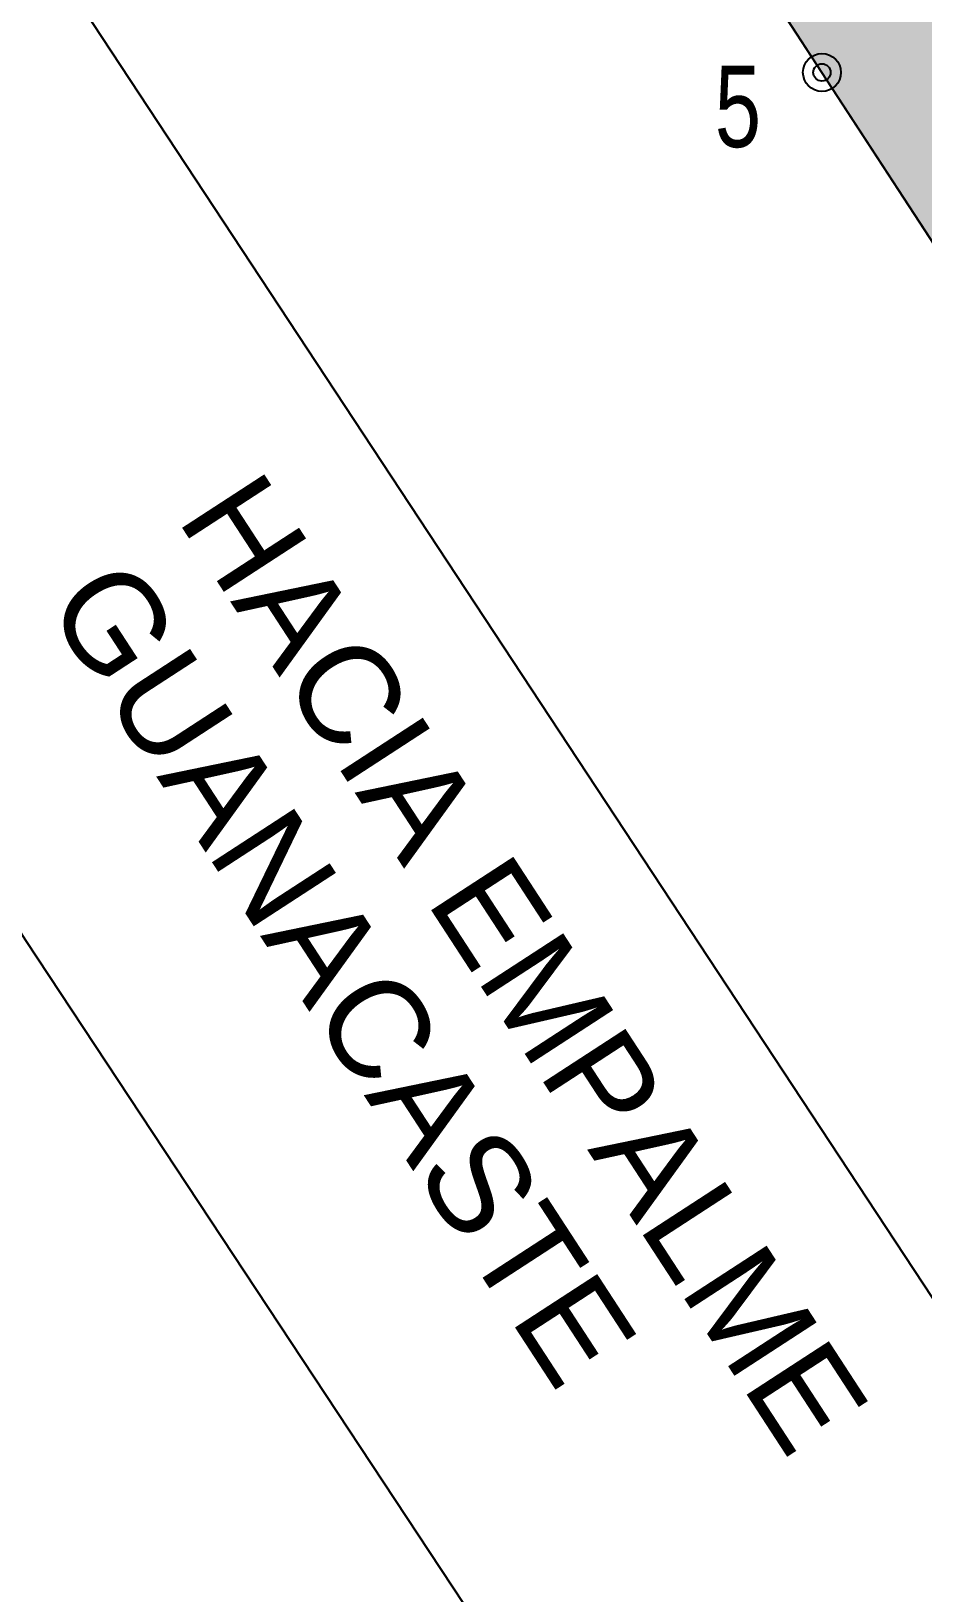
# Model space of a CAD drawing. Header units: millimetres. Extents: x 604785 to 1211550, y 1310998 to 2622648.
# Drawn here: x 604882.62 to 604907.63, y 1311096.89 to 1311140.72 of the extents above; entities that cross this region are included whole.
import ezdxf
from ezdxf.enums import TextEntityAlignment as Align

# ---------------------------------------------------------------- set-up
doc = ezdxf.new("R2010")
doc.units = ezdxf.units.MM
for name, color, linetype in [('CERCO', 6, 'Continuous'), ('CIRCULO', 1, 'Continuous'), ('FRAME 025', 7, 'Continuous'), ('TEXTO 2', 7, 'Continuous')]:
    doc.layers.add(name, color=color, linetype=linetype)
doc.styles.add('PUNTOS PI', font='arial.ttf', dxfattribs={"height": 2.75})
doc.styles.add('TSN - Swis721 LtCn BT', font='swisscl.ttf')

msp = doc.modelspace()

# ---------------------------------------------------------------- hatches: boundary and pattern name
at = {"true_color": 0xafd9aa}
h = msp.add_hatch(color=9, dxfattribs=at)
h.dxf.hatch_style = 1
h.paths.add_polyline_path([(604911.704, 1311128.963), (604908.616, 1311133.702), (604904.8, 1311139.56), (604903.378, 1311141.752), (604890.493, 1311161.615), (604887.114, 1311169.584), (604890.741, 1311171.475), (604900.681, 1311174.09), (604918.672, 1311177.415), (604941.484, 1311182.032), (604970.419, 1311187.096), (605001.145, 1311192.781), (605008.096, 1311168.792), (605020.289, 1311128.427), (605025.004, 1311113.224), (604990.344, 1311101.683), (604983.054, 1311099.323), (604967.143, 1311093.947), (604940.498, 1311085), (604933.737, 1311094.578), (604921.226, 1311114.213), (604916.727, 1311121.222), (604912.283, 1311128.072, -0.999015)])
h = msp.add_hatch(color=9, dxfattribs=at)
h.dxf.hatch_style = 1
h.paths.add_polyline_path([(604924.861, 1311149.283), (604921.144, 1311147.98), (604921.144, 1311147.98), (604903.378, 1311141.752), (604904.51, 1311140.006, -0.594768), (604905.331, 1311139.56, -0.253574), (604905.09, 1311139.115), (604908.617, 1311133.702), (604927.947, 1311140.478)])

# ---------------------------------------------------------------- linework, layer by layer
for points in [[(604819.16, 1311239.965), (604930.673, 1311070.567)], [(604924.861, 1311149.283), (604927.947, 1311140.478), (604908.616, 1311133.702), (604904.8, 1311139.56), (604903.378, 1311141.752), (604924.861, 1311149.283)]]:
    msp.add_lwpolyline(points)
msp.add_lwpolyline([(604940.498, 1311085), (604933.737, 1311094.578), (604918.593, 1311118.346), (604911.994, 1311128.518), (604904.8, 1311139.56), (604890.493, 1311161.615), (604887.114, 1311169.584), (604890.741, 1311171.475), (604900.681, 1311174.09), (604918.672, 1311177.415), (604941.484, 1311182.032), (604970.419, 1311187.096), (605001.145, 1311192.781), (605008.096, 1311168.792), (605020.289, 1311128.427), (605025.004, 1311113.224), (604990.344, 1311101.683), (604983.054, 1311099.323), (604967.143, 1311093.947)], close=True)
at = {"color": 4}
msp.add_lwpolyline([(604940.498, 1311085), (604933.737, 1311094.578), (604918.593, 1311118.346), (604911.994, 1311128.518), (604904.8, 1311139.56), (604890.493, 1311161.615), (604887.114, 1311169.584), (604890.741, 1311171.475), (604900.681, 1311174.09), (604918.672, 1311177.415), (604941.484, 1311182.032), (604970.419, 1311187.096), (605001.145, 1311192.781), (605008.096, 1311168.792), (605020.289, 1311128.427), (605025.004, 1311113.224), (604990.344, 1311101.683), (604983.054, 1311099.323), (604967.143, 1311093.947)], close=True, dxfattribs=at)
at = {"layer": 'CERCO'}
msp.add_lwpolyline([(604909.329, 1311074.485), (604909.329, 1311074.485), (604882.469, 1311115.196), (604872.039, 1311131.661), (604853.335, 1311161.306)], dxfattribs=at)
at = {"layer": 'CIRCULO'}
for radius in [0.532, 0.243]:
    msp.add_circle((604904.8, 1311139.56), radius, dxfattribs=at)

# ---------------------------------------------------------------- texts
at = {"layer": 'FRAME 025', "color": 0, "style": 'TSN - Swis721 LtCn BT'}
msp.add_text('5', height=2.281, dxfattribs=at).set_placement((604901.794, 1311138.606), align=Align.MIDDLE_LEFT)
at = {"layer": 'TEXTO 2', "style": 'PUNTOS PI'}
for s, p in [('HACIA EMPALME', (604886.683, 1311127.044)), ('GUANACASTE', (604882.981, 1311124.634))]:
    msp.add_text(s, height=2.75, rotation=303.0554, dxfattribs=at).set_placement(p)

doc.saveas('drawing.dxf')
